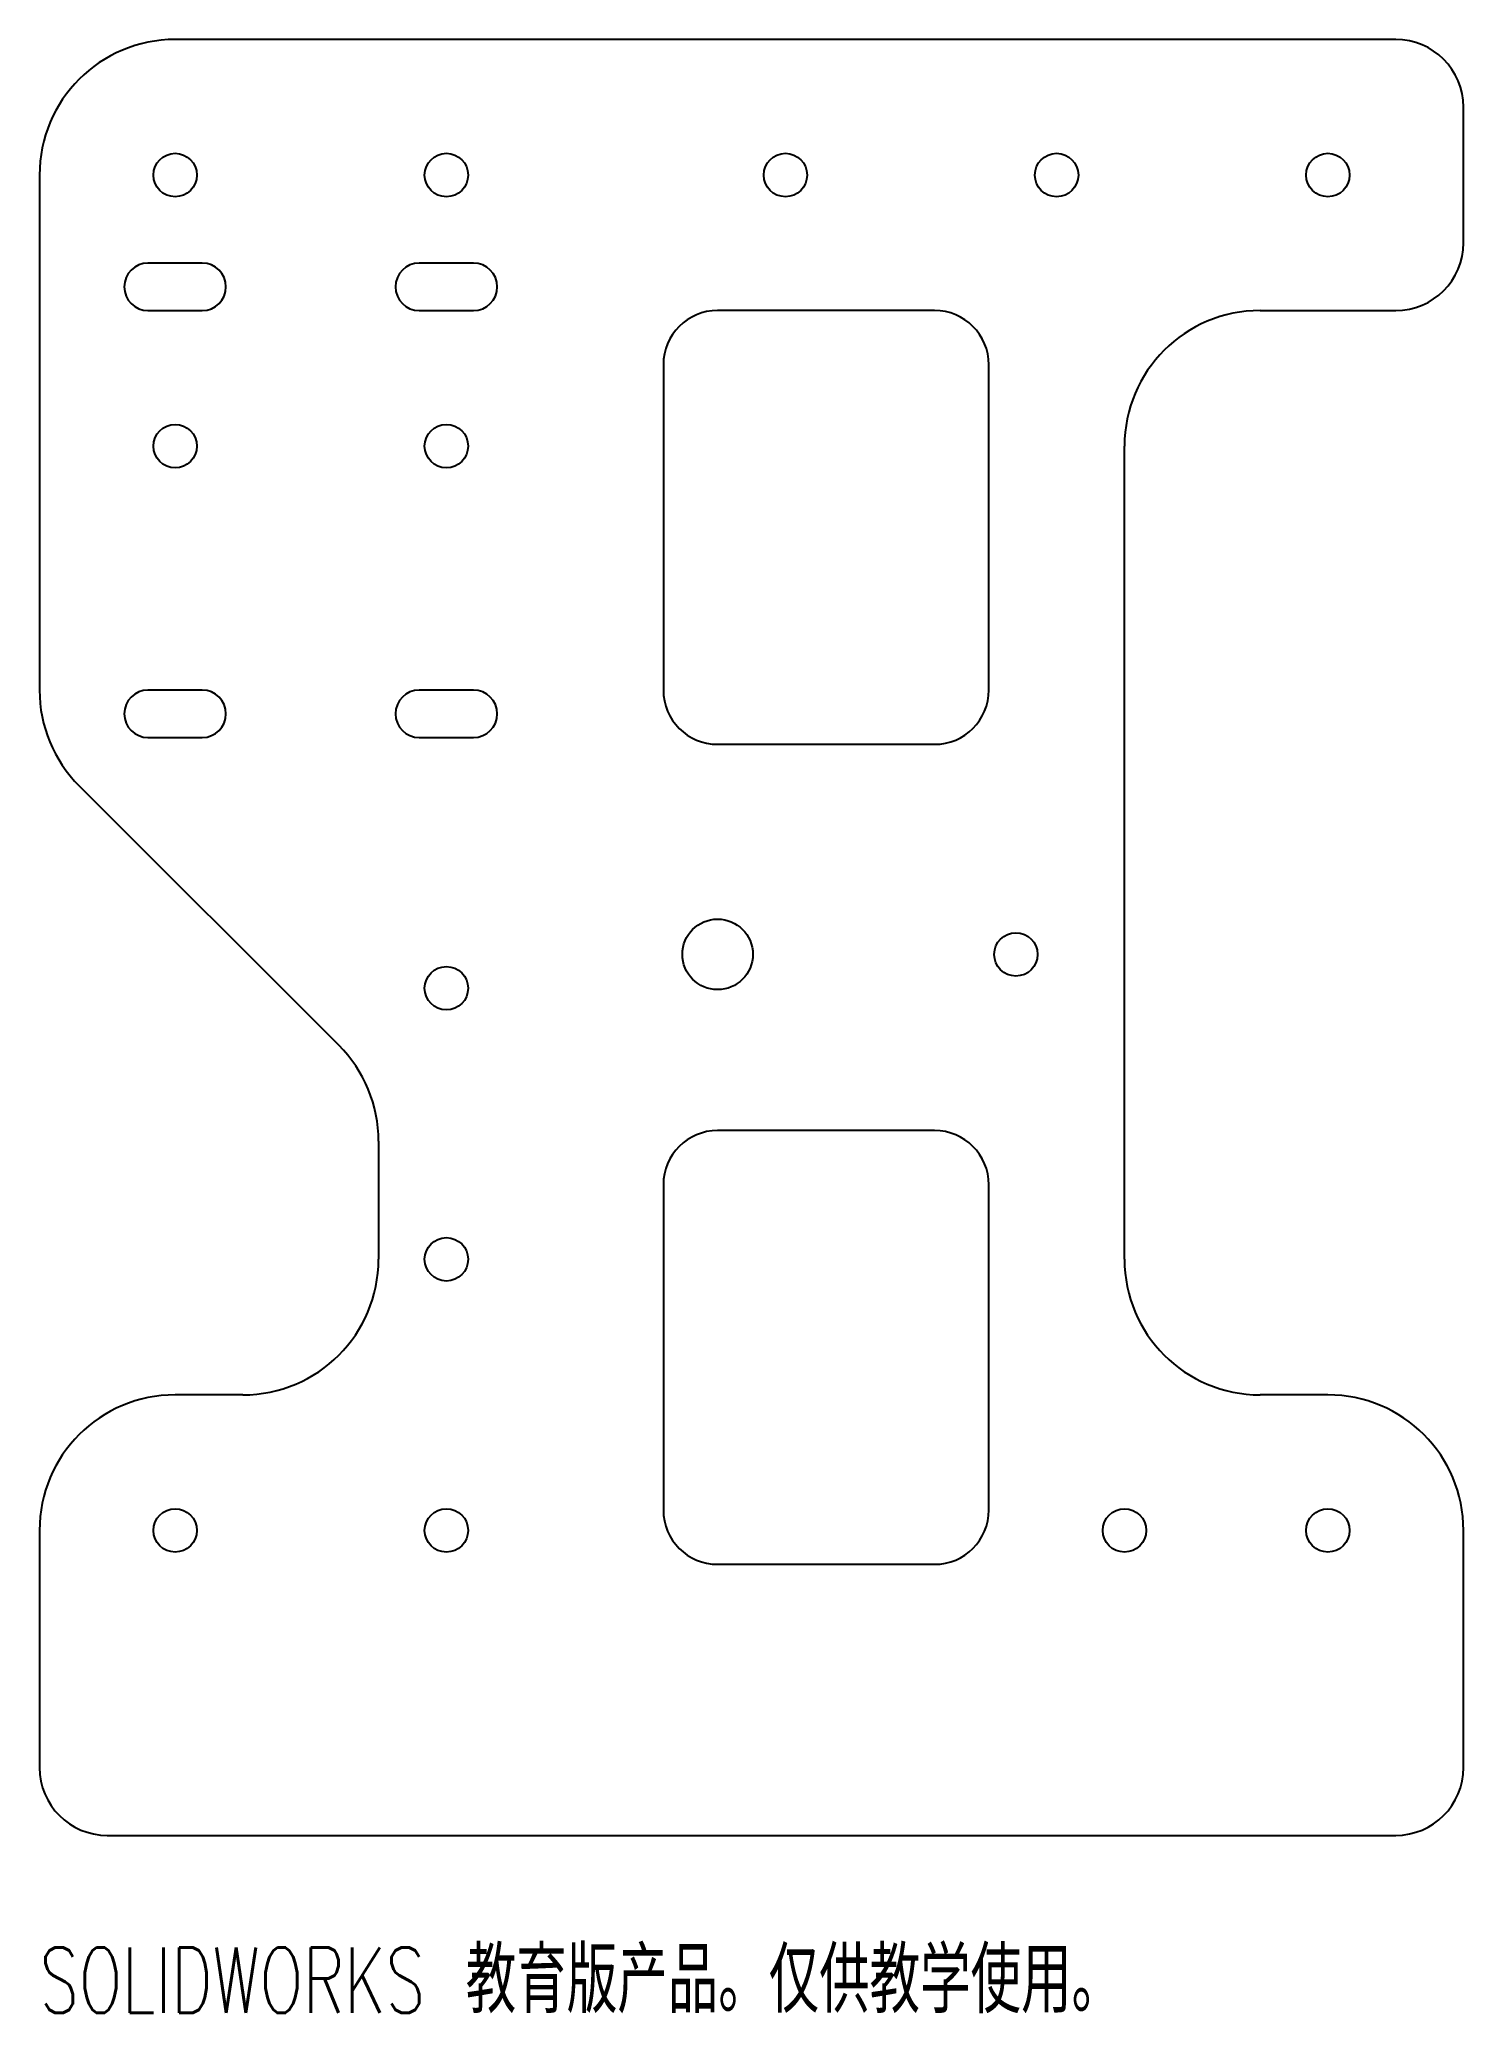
# Model space of a CAD drawing. Header units: millimetres. Extents: x -40 to 65, y -68 to 78.
import ezdxf

# ---------------------------------------------------------------- set-up
doc = ezdxf.new("R2010")
doc.units = ezdxf.units.MM
doc.styles.add('SLDTEXTSTYLE0', font='TXT', dxfattribs={"width": 0.7, "bigfont": 'bigfont'})

msp = doc.modelspace()

# ---------------------------------------------------------------- linework, layer by layer
at = {"color": 7, "linetype": 'Continuous', "lineweight": 25}
for p, q in [((60, 77.5), (-30, 77.5)), ((65, 62.5), (65, 72.5)), ((-40, 67.5), (-40, 29.5)), ((-28, 61), (-32, 61)), ((-8, 61), (-12, 61)), ((-32, 57.5), (-28, 57.5)), ((-12, 57.5), (-8, 57.5)), ((26, 57.5), (10, 57.5)), ((50, 57.5), (60, 57.5)), ((6, 53.5), (6, 29.5)), ((30, 29.5), (30, 53.5)), ((40, -12.5), (40, 47.5)), ((-28, 29.5), (-32, 29.5)), ((-8, 29.5), (-12, 29.5)), ((-32, 26), (-28, 26)), ((-12, 26), (-8, 26)), ((10, 25.5), (26, 25.5)), ((-37.07, 22.43), (-17.93, 3.29)), ((-15, -3.78), (-15, -12.5)), ((26, -3), (10, -3)), ((6, -7), (6, -31)), ((30, -31), (30, -7)), ((-25, -22.5), (-30, -22.5)), ((55, -22.5), (50, -22.5)), ((-40, -32.5), (-40, -50)), ((65, -50), (65, -32.5)), ((10, -35), (26, -35)), ((-35, -55), (60, -55))]:
    msp.add_line(p, q, dxfattribs=at)
for centre, radius in [((-30, 67.5), 1.6), ((-10, 67.5), 1.6), ((15, 67.5), 1.6), ((35, 67.5), 1.6), ((55, 67.5), 1.6), ((-30, 47.5), 1.6), ((-10, 47.5), 1.6), ((10, 10), 2.6), ((32, 10), 1.6), ((-10, 7.5), 1.6), ((-10, -12.5), 1.6), ((-30, -32.5), 1.6), ((-10, -32.5), 1.6), ((40, -32.5), 1.6), ((55, -32.5), 1.6)]:
    msp.add_circle(centre, radius, dxfattribs=at)
for centre, radius, start, end in [((-30, 67.5), 10, 90, 180), ((60, 72.5), 5, 0, 90), ((60, 62.5), 5, 270, 0), ((-32, 59.25), 1.75, 90, 270), ((-28, 59.25), 1.75, 270, 90), ((-12, 59.25), 1.75, 90, 270), ((-8, 59.25), 1.75, 270, 90), ((10, 53.5), 4, 90, 180), ((26, 53.5), 4, 0, 90), ((50, 47.5), 10, 90, 180), ((-30, 29.5), 10, 180, 225), ((-32, 27.75), 1.75, 90, 270), ((-28, 27.75), 1.75, 270, 90), ((-12, 27.75), 1.75, 90, 270), ((-8, 27.75), 1.75, 270, 90), ((10, 29.5), 4, 180, 270), ((26, 29.5), 4, 270, 0), ((-25, -3.78), 10, 0, 45), ((10, -7), 4, 90, 180), ((26, -7), 4, 0, 90), ((-25, -12.5), 10, 270, 0), ((50, -12.5), 10, 180, 270), ((-30, -32.5), 10, 90, 180), ((55, -32.5), 10, 0, 90), ((10, -31), 4, 180, 270), ((26, -31), 4, 270, 0), ((-35, -50), 5, 180, 270), ((60, -50), 5, 270, 0)]:
    msp.add_arc(centre, radius, start, end, dxfattribs=at)

# ---------------------------------------------------------------- texts
at = {"color": 7, "linetype": 'Continuous', "insert": (-40, -63.27), "char_height": 4.8336, "attachment_point": 1, "style": 'SLDTEXTSTYLE0'}
msp.add_mtext('SOLIDWORKS 教育版产品。仅供教学使用。', dxfattribs=at)

doc.saveas('drawing.dxf')
